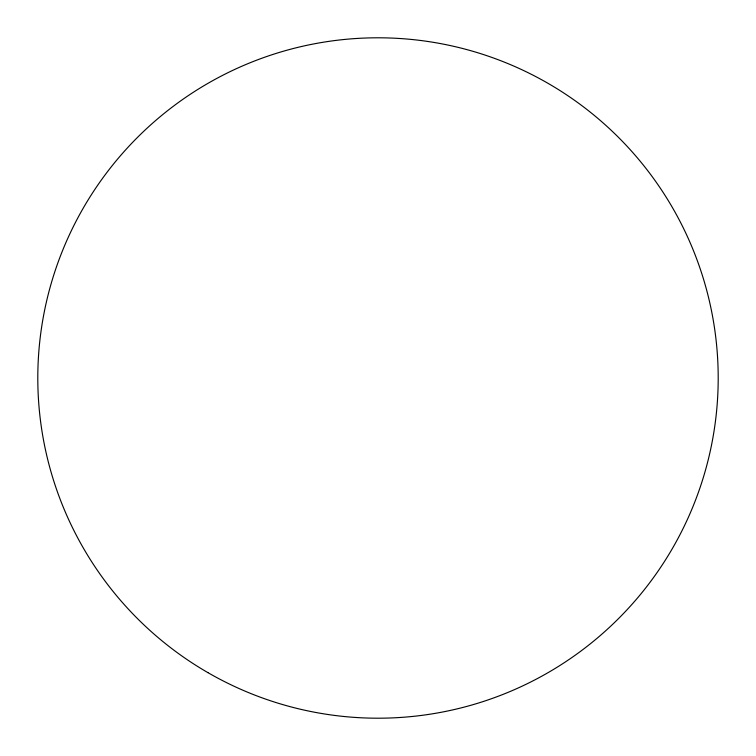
<?xml version="1.0" encoding="UTF-8"?>
<svg xmlns="http://www.w3.org/2000/svg" width="756" height="756" viewBox="0 0 756 756"><rect width="100%" height="100%" fill="white"/><g stroke="black" fill="none" stroke-linecap="round" stroke-linejoin="round"><path stroke-width="1.13" d="M207.9 672.623A340.2 340.2 0 0 0 718.2 378A340.2 340.2 0 0 0 207.9 83.377A340.2 340.2 0 0 0 207.9 672.623"/></g></svg>
